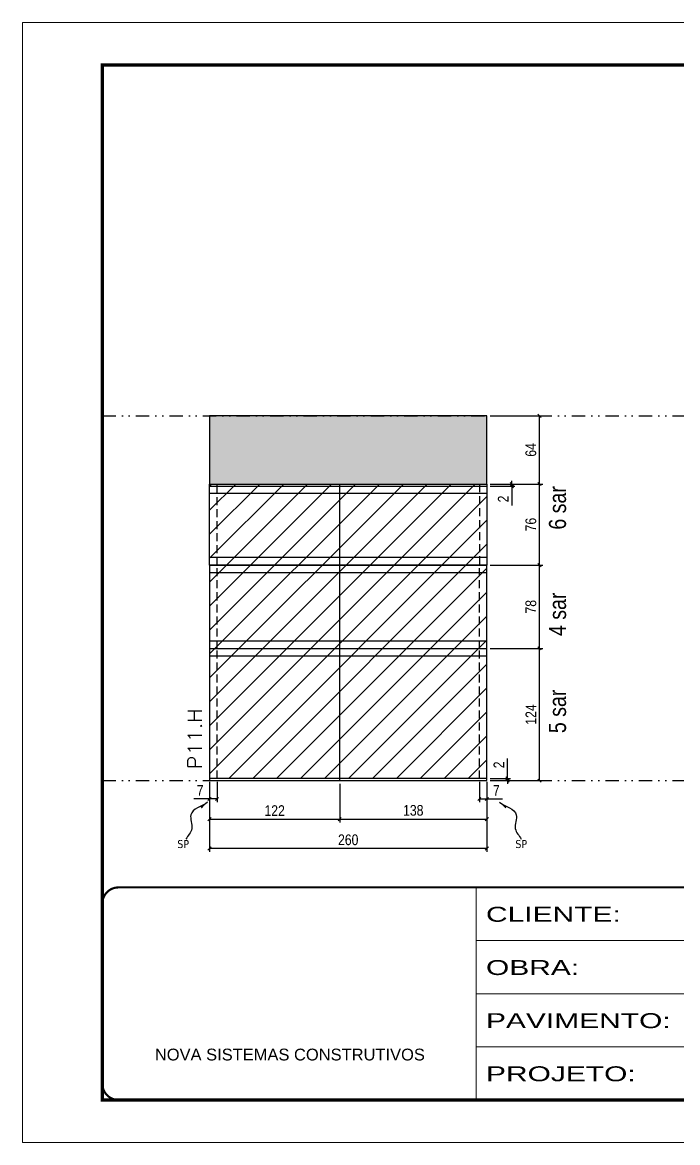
# Model space of a CAD drawing. Extents: x 14400 to 27878, y -21631 to 6985.
# Drawn here: x 14413 to 15028, y -7848 to -6798 of the extents above; entities that cross this region are included whole.
import ezdxf

# ---------------------------------------------------------------- set-up
doc = ezdxf.new("R2010")
doc.units = 0
for name, pattern in [('CONTINUO', [0]), ('DASHED', [0.75, 0.5, -0.25]), ('DIVIDE2', [0.625, 0.25, -0.125, 0, -0.125, 0, -0.125]), ('HIDDEN', [0.375, 0.25, -0.125])]:
    doc.linetypes.add(name, pattern=pattern)
for name, color, linetype in [('COTA', 241, 'Continuous'), ('NOMENCLATURA', 7, 'Continuous'), ('Nível', 160, 'Continuous'), ('Painéis', 200, 'Continuous'), ('SARR_2.2x7', 40, 'Continuous'), ('Sarrafo de Pressão', 42, 'HIDDEN'), ('texto', 7, 'Continuous')]:
    doc.layers.add(name, color=color, linetype=linetype)
for name, color, linetype, lineweight in [('Folhas', 255, 'Continuous', 9), ('Hachura', 251, 'Continuous', 9), ('SARRAFO DE PRESSAO', 251, 'DASHED', 9), ('Texto Seção', 7, 'Continuous', 15)]:
    doc.layers.add(name, color=color, linetype=linetype, lineweight=lineweight)
doc.styles.add('ARIAL', font='arial.ttf')
doc.styles.add('ARIAL_NARROW', font='ARIALN.TTF', dxfattribs={"height": 0.2})
doc.styles.add('COTA TECNICA', font='techl___.ttf', dxfattribs={"height": 10})
doc.styles.add('COTA TECNICA-50', font='techl___.ttf', dxfattribs={"height": 10})
doc.styles.add('REGUA-120', font='ROMANS.shx', dxfattribs={"height": 15})
doc.styles.get("Standard").update_dxf_attribs({"font": 'arial.ttf'})
doc.styles.add('Tecnologia', font='')
doc.styles.get('Tecnologia').set_extended_font_data('Forgotten Futurist')
doc.dimstyles.new('COTA PAINEL-50', dxfattribs={"dimtxt": 10, "dimasz": 3, "dimexe": 3, "dimexo": 3, "dimgap": 3, "dimtad": 1, "dimdec": 1, "dimzin": 12, "dimdsep": 46, "dimtxsty": 'COTA TECNICA-50', "dimblk1": 'OBLIQUE', "dimblk2": 'OBLIQUE', "dimsah": 1, "dimcen": 0.9, "dimclrd": 4, "dimclre": 4, "dimclrt": 240, "dimadec": 1, "dimazin": 3, "dimtfac": 1, "dimtdec": 1, "dimtmove": 0, "dimatfit": 3, "dimfxl": 1, "dimtolj": 1, "dimtzin": 12, "dimarcsym": 0})
doc.dimstyles.new('PAINEL', dxfattribs={"dimtxt": 10, "dimasz": 3, "dimexe": 3, "dimexo": 3, "dimgap": 3, "dimtad": 1, "dimdec": 1, "dimzin": 12, "dimdsep": 46, "dimtxsty": 'COTA TECNICA', "dimblk1": 'OBLIQUE', "dimblk2": 'OBLIQUE', "dimsah": 1, "dimcen": 0.9, "dimclrd": 4, "dimclre": 4, "dimclrt": 240, "dimadec": 1, "dimazin": 3, "dimtfac": 1, "dimtdec": 1, "dimtmove": 0, "dimatfit": 3, "dimfxl": 1, "dimtolj": 1, "dimtzin": 12, "dimarcsym": 0})
doc.dimstyles.get("Standard").update_dxf_attribs({"dimtxt": 0.18, "dimasz": 0.18, "dimexe": 0.18, "dimexo": 0.0625, "dimgap": 0.09, "dimtad": 0, "dimtih": 1, "dimtoh": 1, "dimdec": 4, "dimzin": 0, "dimdsep": 46, "dimtxsty": 'Standard', "dimcen": 0.09, "dimadec": 0, "dimazin": 0, "dimtfac": 1, "dimtdec": 4, "dimtofl": 0, "dimtmove": 0, "dimatfit": 3, "dimfxl": 1, "dimtolj": 1, "dimtzin": 0, "dimarcsym": 0})

# ---------------------------------------------------------------- blocks, each defined once
blk = doc.blocks.new('9999999999')
at = {"color": 30, "linetype": 'CONTINUO'}
for p, q in [((98564.6, 34230.2), (98564.6, 34429.4)), ((98564.6, 34379.6), (99584, 34379.6)), ((98564.6, 34329.8), (99488, 34329.8)), ((98564.6, 34280), (99488, 34280))]:
    blk.add_line(p, q, dxfattribs=at)
at = {"color": 30, "linetype": 'CONTINUO', "const_width": 2}
blk.add_lwpolyline([(99584, 34230.2), (99584, 34414.4, 0.414214), (99569, 34429.4), (98229, 34429.4, 0.414214), (98214, 34414.4), (98214, 34245.2, 0.414214), (98229, 34230.2), (99584, 34230.2)], format="xyb", dxfattribs=at)
at = {"layer": 'Folhas'}
blk.add_lwpolyline([(98139, 34190.2), (99624, 34190.2), (99624, 35240.2), (98139, 35240.2)], close=True, dxfattribs=at)
at = {"layer": 'Folhas', "color": 30, "const_width": 3}
blk.add_lwpolyline([(98214, 34230.2), (99584, 34230.2), (99584, 35200.2), (98214, 35200.2)], close=True, dxfattribs=at)
at = {"color": 7, "linetype": 'Continuous', "ltscale": 5, "style": 'ARIAL'}
blk.add_text('NOVA SISTEMAS CONSTRUTIVOS', height=11.059, dxfattribs=at).set_placement((98263.2, 34267.2))
at = {"layer": 'Folhas', "color": 7, "style": 'Tecnologia', "width": 1.5}
for s, p in [('CLIENTE:', (98573.7, 34397.2)), ('OBRA:', (98573.7, 34347.3)), ('PAVIMENTO:', (98573.7, 34297.5)), ('PROJETO:', (98573.7, 34247.7))]:
    blk.add_text(s, height=14, dxfattribs=at).set_placement(p)
blk = doc.blocks.new('_Oblique')
at = {"color": 0, "linetype": 'ByBlock', "lineweight": -2}
blk.add_line((-0.5, -0.5), (0.5, 0.5), dxfattribs=at)
blk = doc.blocks.new('*D1349')
at = {"layer": 'COTA', "color": 4, "lineweight": -2, "transparency": 16777216}
for p, q in [((14589, -7509.9), (14589, -7575.5)), ((14849, -7509.9), (14849, -7575.5)), ((14849, -7572.5), (14589, -7572.5))]:
    blk.add_line(p, q, dxfattribs=at)
at = {"layer": 'Defpoints', "color": 0, "transparency": 16777216}
for p in [(14589, -7506.9), (14849, -7506.9), (14589, -7572.5)]:
    blk.add_point(p, dxfattribs=at)
at = {"layer": 'COTA', "color": 4, "lineweight": -2, "transparency": 16777216, "xscale": 3, "yscale": 3, "zscale": 3, "rotation": 180}
blk.add_blockref('_Oblique', (14589, -7572.5), dxfattribs=at)
at = {"layer": 'COTA', "color": 4, "lineweight": -2, "transparency": 16777216, "xscale": 3, "yscale": 3, "zscale": 3}
blk.add_blockref('_Oblique', (14849, -7572.5), dxfattribs=at)
at = {"layer": 'COTA', "color": 240, "transparency": 16777216, "insert": (14719, -7564.4), "char_height": 10, "attachment_point": 5, "style": 'COTA TECNICA'}
blk.add_mtext('\\A1;260', dxfattribs=at)
blk = doc.blocks.new('*D1350')
at = {"layer": 'COTA', "color": 4, "lineweight": -2, "transparency": 16777216}
for p, q in [((14842, -7509.9), (14842, -7529.1)), ((14849, -7511.9), (14849, -7529.1)), ((14842, -7526.1), (14849, -7526.1)), ((14849, -7526.1), (14863.7, -7526.1))]:
    blk.add_line(p, q, dxfattribs=at)
at = {"layer": 'Defpoints', "color": 0, "transparency": 16777216}
for p in [(14842, -7506.9), (14849, -7508.9), (14849, -7526.1)]:
    blk.add_point(p, dxfattribs=at)
at = {"layer": 'COTA', "color": 4, "lineweight": -2, "transparency": 16777216, "xscale": 3, "yscale": 3, "zscale": 3, "rotation": 180}
blk.add_blockref('_Oblique', (14842, -7526.1), dxfattribs=at)
at = {"layer": 'COTA', "color": 4, "lineweight": -2, "transparency": 16777216, "xscale": 3, "yscale": 3, "zscale": 3}
blk.add_blockref('_Oblique', (14849, -7526.1), dxfattribs=at)
at = {"layer": 'COTA', "color": 240, "transparency": 16777216, "insert": (14857.9, -7518.1), "char_height": 10, "attachment_point": 5, "style": 'COTA TECNICA-50'}
blk.add_mtext('\\A1;7', dxfattribs=at)
blk = doc.blocks.new('*D1351')
at = {"layer": 'COTA', "color": 4, "lineweight": -2, "transparency": 16777216}
for p, q in [((14589, -7511.9), (14589, -7529.1)), ((14596, -7509.9), (14596, -7529.1)), ((14589, -7526.1), (14574.3, -7526.1)), ((14596, -7526.1), (14589, -7526.1))]:
    blk.add_line(p, q, dxfattribs=at)
at = {"layer": 'Defpoints', "color": 0, "transparency": 16777216}
for p in [(14596, -7506.9), (14589, -7508.9), (14589, -7526.1)]:
    blk.add_point(p, dxfattribs=at)
at = {"layer": 'COTA', "color": 4, "lineweight": -2, "transparency": 16777216, "xscale": 3, "yscale": 3, "zscale": 3, "rotation": 180}
blk.add_blockref('_Oblique', (14589, -7526.1), dxfattribs=at)
at = {"layer": 'COTA', "color": 4, "lineweight": -2, "transparency": 16777216, "xscale": 3, "yscale": 3, "zscale": 3}
blk.add_blockref('_Oblique', (14596, -7526.1), dxfattribs=at)
at = {"layer": 'COTA', "color": 240, "transparency": 16777216, "insert": (14580.1, -7518.1), "char_height": 10, "attachment_point": 5, "style": 'COTA TECNICA-50'}
blk.add_mtext('\\A1;7', dxfattribs=at)
blk = doc.blocks.new('*D1352')
at = {"layer": 'COTA', "color": 4, "lineweight": -2, "transparency": 16777216}
for p, q in [((14868.3, -7506.9), (14868.3, -7488.1)), ((14852, -7506.9), (14871.3, -7506.9)), ((14868.3, -7508.9), (14868.3, -7506.9)), ((14852, -7508.9), (14871.3, -7508.9)), ((14868.3, -7508.9), (14868.3, -7511.9))]:
    blk.add_line(p, q, dxfattribs=at)
at = {"layer": 'Defpoints', "color": 0, "transparency": 16777216}
for p in [(14849, -7506.9), (14849, -7508.9), (14868.3, -7508.9)]:
    blk.add_point(p, dxfattribs=at)
at = {"layer": 'COTA', "color": 4, "lineweight": -2, "transparency": 16777216, "xscale": 3, "yscale": 3, "zscale": 3}
for p, rotation in [((14868.3, -7506.9), 270), ((14868.3, -7508.9), 90)]:
    blk.add_blockref('_Oblique', p, dxfattribs=dict(at, rotation=rotation))
at = {"layer": 'COTA', "color": 240, "transparency": 16777216, "insert": (14860.3, -7494.1), "char_height": 10, "attachment_point": 5, "rotation": 90, "style": 'COTA TECNICA-50'}
blk.add_mtext('\\A1;2', dxfattribs=at)
blk = doc.blocks.new('*D1353')
at = {"layer": 'COTA', "color": 4, "linetype": 'ByBlock', "lineweight": -2, "transparency": 16777216}
for p, q in [((14852, -7384.9), (14901.4, -7384.9)), ((14898.4, -7508.9), (14898.4, -7384.9)), ((14852, -7508.9), (14901.4, -7508.9))]:
    blk.add_line(p, q, dxfattribs=at)
at = {"layer": 'Defpoints', "color": 0, "linetype": 'ByBlock', "transparency": 16777216}
for p in [(14849, -7384.9), (14898.4, -7384.9), (14849, -7508.9)]:
    blk.add_point(p, dxfattribs=at)
at = {"layer": 'COTA', "color": 4, "linetype": 'ByBlock', "lineweight": -2, "transparency": 16777216, "xscale": 3, "yscale": 3, "zscale": 3}
for p, rotation in [((14898.4, -7384.9), 90), ((14898.4, -7508.9), 270)]:
    blk.add_blockref('_Oblique', p, dxfattribs=dict(at, rotation=rotation))
at = {"layer": 'COTA', "color": 240, "linetype": 'ByBlock', "transparency": 16777216, "insert": (14890.3, -7446.9), "char_height": 10, "attachment_point": 5, "rotation": 90, "style": 'COTA TECNICA'}
blk.add_mtext('\\A1;124', dxfattribs=at)
blk = doc.blocks.new('*D1354')
at = {"layer": 'COTA', "color": 4, "linetype": 'ByBlock', "lineweight": -2, "transparency": 16777216}
for p, q in [((14852, -7384.9), (14901.4, -7384.9)), ((14898.4, -7508.9), (14898.4, -7384.9)), ((14852, -7508.9), (14901.4, -7508.9))]:
    blk.add_line(p, q, dxfattribs=at)
at = {"layer": 'Defpoints', "color": 0, "linetype": 'ByBlock', "transparency": 16777216}
for p in [(14849, -7384.9), (14898.4, -7384.9), (14849, -7508.9)]:
    blk.add_point(p, dxfattribs=at)
at = {"layer": 'COTA', "color": 4, "linetype": 'ByBlock', "lineweight": -2, "transparency": 16777216, "xscale": 3, "yscale": 3, "zscale": 3}
for p, rotation in [((14898.4, -7384.9), 90), ((14898.4, -7508.9), 270)]:
    blk.add_blockref('_Oblique', p, dxfattribs=dict(at, rotation=rotation))
at = {"layer": 'COTA', "color": 240, "linetype": 'ByBlock', "transparency": 16777216, "insert": (14890.3, -7446.9), "char_height": 10, "attachment_point": 5, "rotation": 90, "style": 'COTA TECNICA'}
blk.add_mtext('\\A1;124', dxfattribs=at)
blk = doc.blocks.new('*D1355')
at = {"layer": 'COTA', "color": 4, "lineweight": -2, "transparency": 16777216}
for p, q in [((14711, -7511.9), (14711, -7548.1)), ((14849, -7511.9), (14849, -7548.1)), ((14711, -7545.1), (14849, -7545.1))]:
    blk.add_line(p, q, dxfattribs=at)
at = {"layer": 'Defpoints', "color": 0, "transparency": 16777216}
for p in [(14711, -7508.9), (14849, -7508.9), (14849, -7545.1)]:
    blk.add_point(p, dxfattribs=at)
at = {"layer": 'COTA', "color": 4, "lineweight": -2, "transparency": 16777216, "xscale": 3, "yscale": 3, "zscale": 3, "rotation": 180}
blk.add_blockref('_Oblique', (14711, -7545.1), dxfattribs=at)
at = {"layer": 'COTA', "color": 4, "lineweight": -2, "transparency": 16777216, "xscale": 3, "yscale": 3, "zscale": 3}
blk.add_blockref('_Oblique', (14849, -7545.1), dxfattribs=at)
at = {"layer": 'COTA', "color": 240, "transparency": 16777216, "insert": (14780, -7536.8), "char_height": 10, "attachment_point": 5, "style": 'COTA TECNICA'}
blk.add_mtext('\\A1;138', dxfattribs=at)
blk = doc.blocks.new('*D1356')
at = {"layer": 'COTA', "color": 4, "lineweight": -2, "transparency": 16777216}
for p, q in [((14589, -7511.9), (14589, -7548.1)), ((14711, -7511.9), (14711, -7548.1)), ((14589, -7545.1), (14711, -7545.1))]:
    blk.add_line(p, q, dxfattribs=at)
at = {"layer": 'Defpoints', "color": 0, "transparency": 16777216}
for p in [(14589, -7508.9), (14711, -7508.9), (14711, -7545.1)]:
    blk.add_point(p, dxfattribs=at)
at = {"layer": 'COTA', "color": 4, "lineweight": -2, "transparency": 16777216, "xscale": 3, "yscale": 3, "zscale": 3, "rotation": 180}
blk.add_blockref('_Oblique', (14589, -7545.1), dxfattribs=at)
at = {"layer": 'COTA', "color": 4, "lineweight": -2, "transparency": 16777216, "xscale": 3, "yscale": 3, "zscale": 3}
blk.add_blockref('_Oblique', (14711, -7545.1), dxfattribs=at)
at = {"layer": 'COTA', "color": 240, "transparency": 16777216, "insert": (14650, -7537), "char_height": 10, "attachment_point": 5, "style": 'COTA TECNICA'}
blk.add_mtext('\\A1;122', dxfattribs=at)
blk = doc.blocks.new('*D1368')
at = {"layer": 'COTA', "color": 4, "lineweight": -2, "transparency": 16777216}
for p, q in [((14852, -7306.9), (14901.4, -7306.9)), ((14898.4, -7384.9), (14898.4, -7306.9)), ((14852, -7384.9), (14901.4, -7384.9))]:
    blk.add_line(p, q, dxfattribs=at)
at = {"layer": 'Defpoints', "color": 0, "transparency": 16777216}
for p in [(14849, -7306.9), (14898.4, -7306.9), (14849, -7384.9)]:
    blk.add_point(p, dxfattribs=at)
at = {"layer": 'COTA', "color": 4, "lineweight": -2, "transparency": 16777216, "xscale": 3, "yscale": 3, "zscale": 3}
for p, rotation in [((14898.4, -7306.9), 90), ((14898.4, -7384.9), 270)]:
    blk.add_blockref('_Oblique', p, dxfattribs=dict(at, rotation=rotation))
at = {"layer": 'COTA', "color": 240, "transparency": 16777216, "insert": (14890.3, -7345.9), "char_height": 10, "attachment_point": 5, "rotation": 90, "style": 'COTA TECNICA'}
blk.add_mtext('\\A1;78', dxfattribs=at)
blk = doc.blocks.new('*D1369')
at = {"layer": 'COTA', "color": 4, "lineweight": -2, "transparency": 16777216}
for p, q in [((14852, -7166.9), (14901.4, -7166.9)), ((14898.4, -7230.9), (14898.4, -7166.9)), ((14852, -7230.9), (14901.4, -7230.9))]:
    blk.add_line(p, q, dxfattribs=at)
at = {"layer": 'Defpoints', "color": 0, "transparency": 16777216}
for p in [(14849, -7166.9), (14898.4, -7166.9), (14849, -7230.9)]:
    blk.add_point(p, dxfattribs=at)
at = {"layer": 'COTA', "color": 4, "lineweight": -2, "transparency": 16777216, "xscale": 3, "yscale": 3, "zscale": 3}
for p, rotation in [((14898.4, -7166.9), 90), ((14898.4, -7230.9), 270)]:
    blk.add_blockref('_Oblique', p, dxfattribs=dict(at, rotation=rotation))
at = {"layer": 'COTA', "color": 240, "transparency": 16777216, "insert": (14890.3, -7198.9), "char_height": 10, "attachment_point": 5, "rotation": 90, "style": 'COTA TECNICA'}
blk.add_mtext('\\A1;64', dxfattribs=at)
blk = doc.blocks.new('*D1374')
at = {"layer": 'COTA', "color": 4, "lineweight": -2, "transparency": 16777216}
for p, q in [((14852, -7230.9), (14901.4, -7230.9)), ((14898.4, -7306.9), (14898.4, -7230.9)), ((14852, -7306.9), (14901.4, -7306.9))]:
    blk.add_line(p, q, dxfattribs=at)
at = {"layer": 'Defpoints', "color": 0, "transparency": 16777216}
for p in [(14849, -7230.9), (14898.4, -7230.9), (14849, -7306.9)]:
    blk.add_point(p, dxfattribs=at)
at = {"layer": 'COTA', "color": 4, "lineweight": -2, "transparency": 16777216, "xscale": 3, "yscale": 3, "zscale": 3}
for p, rotation in [((14898.4, -7230.9), 90), ((14898.4, -7306.9), 270)]:
    blk.add_blockref('_Oblique', p, dxfattribs=dict(at, rotation=rotation))
at = {"layer": 'COTA', "color": 240, "transparency": 16777216, "insert": (14890.3, -7268.9), "char_height": 10, "attachment_point": 5, "rotation": 90, "style": 'COTA TECNICA'}
blk.add_mtext('\\A1;76', dxfattribs=at)
blk = doc.blocks.new('*D2324')
at = {"layer": 'COTA', "color": 4, "lineweight": -2, "transparency": 16777216}
for p, q in [((14852, -7230.9), (14875.4, -7230.9)), ((14852, -7232.9), (14875.4, -7232.9)), ((14872.4, -7230.9), (14872.4, -7227.9)), ((14872.4, -7230.9), (14872.4, -7232.9)), ((14872.4, -7232.9), (14872.4, -7251))]:
    blk.add_line(p, q, dxfattribs=at)
at = {"layer": 'Defpoints', "color": 0, "transparency": 16777216}
for p in [(14849, -7230.9), (14849, -7232.9), (14872.4, -7232.9)]:
    blk.add_point(p, dxfattribs=at)
at = {"layer": 'COTA', "color": 4, "lineweight": -2, "transparency": 16777216, "xscale": 3, "yscale": 3, "zscale": 3}
for p, rotation in [((14872.4, -7230.9), 270), ((14872.4, -7232.9), 90)]:
    blk.add_blockref('_Oblique', p, dxfattribs=dict(at, rotation=rotation))
at = {"layer": 'COTA', "color": 240, "transparency": 16777216, "insert": (14864.4, -7244.9), "char_height": 10, "attachment_point": 5, "rotation": 90, "style": 'COTA TECNICA'}
blk.add_mtext('\\A1;2', dxfattribs=at)
blk = doc.blocks.new('*D2325')
at = {"layer": 'COTA', "color": 4, "lineweight": -2, "transparency": 16777216}
for p, q in [((14852, -7230.9), (14875.4, -7230.9)), ((14852, -7232.9), (14875.4, -7232.9)), ((14872.4, -7230.9), (14872.4, -7227.9)), ((14872.4, -7230.9), (14872.4, -7232.9)), ((14872.4, -7232.9), (14872.4, -7251))]:
    blk.add_line(p, q, dxfattribs=at)
at = {"layer": 'Defpoints', "color": 0, "transparency": 16777216}
for p in [(14849, -7230.9), (14849, -7232.9), (14872.4, -7232.9)]:
    blk.add_point(p, dxfattribs=at)
at = {"layer": 'COTA', "color": 4, "lineweight": -2, "transparency": 16777216, "xscale": 3, "yscale": 3, "zscale": 3}
for p, rotation in [((14872.4, -7230.9), 270), ((14872.4, -7232.9), 90)]:
    blk.add_blockref('_Oblique', p, dxfattribs=dict(at, rotation=rotation))
at = {"layer": 'COTA', "color": 240, "transparency": 16777216, "insert": (14864.4, -7244.9), "char_height": 10, "attachment_point": 5, "rotation": 90, "style": 'COTA TECNICA'}
blk.add_mtext('\\A1;2', dxfattribs=at)

msp = doc.modelspace()

# ---------------------------------------------------------------- hatches: boundary and pattern name
at = {"layer": 'COTA'}
h = msp.add_hatch(dxfattribs=at)
h.set_pattern_fill('AR-CONC', color=256, scale=0.03)
h.set_pattern_definition([(50, (0, 2), (5.4655401, -0.4781726), [0.5715, -6.2865]), (355, (0, 2), (-1.0573026, 5.7317054), [0.4572, -5.0292175]), (100.451445, (0.4555, 1.96), (4.4082374, 5.2535326), [0.4857003, -5.3427073]), (46.1842, (0, 3.524), (8.1323712, -1.2612698), [0.85725, -9.42975]), (96.63556, (0.678, 3.419), (7.122124, 7.4227837), [0.7285507, -8.0140682]), (351.18415, (0, 3.524), (7.122124, 7.4227837), [0.685799, -7.543792]), (21, (0.762, 3.143), (4.5484317, -3.067956), [0.5715, -6.2865]), (326, (0.762, 3.143), (1.8540609, 5.525639), [0.4572, -5.0292]), (71.451445, (1.141, 2.8873), (6.4024926, 2.457683), [0.4857003, -5.3426981]), (37.5, (0, 2), (0.0926581, 2.53665117), [0, -4.96824, 0, -5.1054, 0, -5.04825]), (7.5, (0, 2), (2.00458988, 3.00541724), [0, -2.91084, 0, -4.85394, 0, -1.92405]), (327.5, (-1.6993, 2), (4.06771786, -0.17186232), [0, -1.905, 0, -5.9436, 0, -7.8867]), (317.5, (-2.4613, 2), (4.44387544, 0.7627947), [0, -2.4765, 0, -3.94716, 0, -5.6007])])
h.paths.add_polyline_path([(14849.01, -7230.89), (14849.01, -7166.89), (14589.01, -7166.89), (14589.01, -7230.89)])
at = {"layer": 'Hachura'}
h = msp.add_hatch(dxfattribs=at)
h.set_pattern_fill('ANSI31', color=256, scale=5)
h.paths.add_polyline_path([(14711.01, -7230.89), (14589.01, -7230.89), (14589.01, -7306.89), (14711.01, -7306.89)])
h.paths.add_polyline_path([(14849.01, -7306.89), (14849.01, -7230.89), (14711.01, -7230.89), (14711.01, -7306.89)])
h.paths.add_polyline_path([(14849.01, -7384.89), (14849.01, -7306.89), (14711.01, -7306.89), (14711.01, -7384.89)])
h.paths.add_polyline_path([(14589.01, -7306.89), (14589.01, -7384.89), (14711.01, -7384.89), (14711.01, -7306.89)])
h.paths.add_polyline_path([(14589.01, -7384.89), (14589.01, -7506.89), (14711.01, -7506.89), (14711.01, -7384.89)])
h.paths.add_polyline_path([(14849.01, -7506.89), (14849.01, -7384.89), (14711.01, -7384.89), (14711.01, -7506.89)])
h.paths.add_polyline_path([(15066.66, -7384.89), (15066.66, -7506.89), (15292.66, -7506.89), (15292.66, -7384.89)])
h.paths.add_polyline_path([(15066.66, -7276.89), (15066.66, -7384.89), (15292.66, -7384.89), (15292.66, -7276.89)])
h.paths.add_polyline_path([(15100.66, -7166.89), (15100.66, -7230.89), (15066.66, -7230.89), (15066.66, -7240.89), (15292.66, -7240.89), (15292.66, -7166.89)])
h.paths.add_polyline_path([(15705.81, -7240.89), (15705.81, -7230.89), (15671.81, -7230.89), (15671.81, -7166.89), (15479.81, -7166.89), (15479.81, -7240.89)])
h.paths.add_polyline_path([(15705.81, -7384.89), (15705.81, -7276.89), (15479.81, -7276.89), (15479.81, -7384.89)])
h.paths.add_polyline_path([(15479.81, -7384.89), (15479.81, -7506.89), (15705.81, -7506.89), (15705.81, -7384.89)])

# ---------------------------------------------------------------- linework, layer by layer
at = {"layer": 'COTA'}
for p, q in [((14849.01, -7166.89), (14589.01, -7166.89)), ((14589.01, -7166.89), (14589.01, -7230.89)), ((14849.01, -7230.89), (14849.01, -7166.89))]:
    msp.add_line(p, q, dxfattribs=at)
at = {"layer": 'Nível', "color": 4, "linetype": 'DIVIDE2', "ltscale": 50}
for p, q in [((14488.47, -7166.89), (15858.47, -7166.89)), ((14488.47, -7508.89), (15858.47, -7508.89))]:
    msp.add_line(p, q, dxfattribs=at)
at = {"layer": 'Painéis'}
for p, q in [((14589.01, -7230.89), (14849.01, -7230.89)), ((14589.01, -7306.89), (14589.01, -7230.89)), ((14589.01, -7232.89), (14849.01, -7232.89)), ((14711.01, -7508.89), (14711.01, -7230.89)), ((14849.01, -7230.89), (14849.01, -7306.89)), ((14589.01, -7306.89), (14589.01, -7506.89)), ((14589.01, -7306.89), (14849.01, -7306.89)), ((14849.01, -7306.89), (14589.01, -7306.89)), ((14849.01, -7506.89), (14849.01, -7306.89)), ((14589.01, -7384.89), (14849.01, -7384.89))]:
    msp.add_line(p, q, dxfattribs=at)
msp.add_lwpolyline([(14849.01, -7506.89), (14589.01, -7506.89), (14589.01, -7508.89), (14849.01, -7508.89)], close=True, dxfattribs=at)
at = {"layer": 'SARR_2.2x7'}
for p, q in [((14849.01, -7239.89), (14589.01, -7239.89)), ((14849.01, -7299.89), (14589.01, -7299.89)), ((14589.01, -7313.89), (14849.01, -7313.89)), ((14589.01, -7377.89), (14849.01, -7377.89)), ((14589.01, -7391.89), (14849.01, -7391.89))]:
    msp.add_line(p, q, dxfattribs=at)
at = {"layer": 'Sarrafo de Pressão', "ltscale": 30}
for p, q in [((14596.01, -7306.89), (14596.01, -7230.89)), ((14842.01, -7230.89), (14842.01, -7306.89)), ((14596.01, -7384.89), (14596.01, -7306.89)), ((14842.01, -7384.89), (14842.01, -7306.89)), ((14596.01, -7506.89), (14596.01, -7384.89)), ((14842.01, -7506.89), (14842.01, -7384.89))]:
    msp.add_line(p, q, dxfattribs=at)

# ---------------------------------------------------------------- block references
at = {"layer": 'SARRAFO DE PRESSAO', "color": 6, "linetype": 'ByBlock'}
msp.add_blockref('9999999999', (-83725.51, -42038.38), dxfattribs=at)

# ---------------------------------------------------------------- texts
at = {"layer": 'NOMENCLATURA', "style": 'ARIAL_NARROW'}
for s, p in [('6 sar', (14923.25, -7273.6)), ('4 sar', (14923.25, -7373.39)), ('5 sar', (14923.25, -7464.37))]:
    msp.add_text(s, height=16, rotation=90, dxfattribs=at).set_placement(p)
at = {"layer": 'texto', "color": 0, "char_height": 7.5, "attachment_point": 5}
for insert in [(14564.23, -7568.38), (14881.26, -7568.38)]:
    msp.add_mtext('{\\fTahoma|b0|i0|c0|p34;\\C4;SP}', dxfattribs=dict(at, insert=insert))
at = {"layer": 'Texto Seção', "style": 'REGUA-120', "width": 1.1}
msp.add_text('P11.H', height=13, rotation=90, dxfattribs=at).set_placement((14581.76, -7498.13))

# ---------------------------------------------------------------- dimensions: what is measured, and where the dimension line sits
at = {"layer": 'COTA'}
for base, p1, p2, angle, dimstyle, picture, middle in [((14898.38, -7166.89), (14849.01, -7230.89), (14849.01, -7166.89), 90, 'PAINEL', '*D1369', (14890.28, -7198.89)), ((14872.36, -7232.89), (14849.01, -7230.89), (14849.01, -7232.89), 90, 'PAINEL', '*D2324', (14864.36, -7244.95)), ((14872.36, -7232.89), (14849.01, -7230.89), (14849.01, -7232.89), 90, 'PAINEL', '*D2325', (14864.36, -7244.95)), ((14898.38, -7230.89), (14849.01, -7306.89), (14849.01, -7230.89), 90, 'PAINEL', '*D1374', (14890.28, -7268.89)), ((14898.38, -7306.89), (14849.01, -7384.89), (14849.01, -7306.89), 90, 'PAINEL', '*D1368', (14890.28, -7345.89)), ((14589.01, -7526.13), (14596.01, -7506.89), (14589.01, -7508.89), 180, 'COTA PAINEL-50', '*D1351', (14580.15, -7518.06))]:
    dim = msp.add_linear_dim(base=base, p1=p1, p2=p2, angle=angle, dimstyle=dimstyle, dxfattribs=at)
    dim.commit()
    dim.dimension.update_dxf_attribs({"geometry": picture, "text_midpoint": middle})
at = {"layer": 'COTA', "linetype": 'ByBlock'}
for picture in ['*D1353', '*D1354']:
    dim = msp.add_aligned_dim(p1=(14849.01, -7508.89), p2=(14849.01, -7384.89), distance=-49.37, dimstyle='PAINEL', dxfattribs=at)
    dim.commit()
    dim.dimension.update_dxf_attribs({"geometry": picture, "text_midpoint": (14890.3, -7446.89)})
at = {"layer": 'COTA'}
dim = msp.add_linear_dim(base=(14868.27, -7508.89), p1=(14849.01, -7506.89), p2=(14849.01, -7508.89), angle=90, dimstyle='COTA PAINEL-50', dxfattribs=at)
dim.commit()
dim.dimension.update_dxf_attribs({"geometry": '*D1352', "text_midpoint": (14868.27, -7494.14), "dimtype": 160})
dim = msp.add_linear_dim(base=(14589.01, -7572.51), p1=(14849.01, -7506.89), p2=(14589.01, -7506.89), angle=180, dimstyle='PAINEL', override={"dimarcsym": 2}, dxfattribs=at)
dim.commit()
dim.dimension.update_dxf_attribs({"geometry": '*D1349', "text_midpoint": (14719.01, -7564.41)})
for base, p1, p2, dimstyle, picture, middle in [((14849.01, -7526.13), (14842.01, -7506.89), (14849.01, -7508.89), 'COTA PAINEL-50', '*D1350', (14857.88, -7518.06)), ((14711.01, -7545.07), (14589.01, -7508.89), (14711.01, -7508.89), 'PAINEL', '*D1356', (14650.01, -7537.01))]:
    dim = msp.add_linear_dim(base=base, p1=p1, p2=p2, dimstyle=dimstyle, dxfattribs=at)
    dim.commit()
    dim.dimension.update_dxf_attribs({"geometry": picture, "text_midpoint": middle})
dim = msp.add_linear_dim(base=(14849.01, -7545.07), p1=(14711.01, -7508.89), p2=(14849.01, -7508.89), dimstyle='PAINEL', override={"dimtmove": 1}, dxfattribs=at)
dim.commit()
dim.dimension.update_dxf_attribs({"geometry": '*D1355', "text_midpoint": (14780.01, -7536.83)})

# ---------------------------------------------------------------- leaders
at = {"layer": 'COTA', "path_type": 1}
for points in [[(14587.18, -7529.07), (14571.4, -7540.91), (14572.32, -7553.91), (14566.77, -7563.69)], [(14860.84, -7529.07), (14876.62, -7540.91), (14875.7, -7553.91), (14881.25, -7563.69)]]:
    msp.add_leader(points, dimstyle='Standard', override={"dimasz": 8}, dxfattribs=at)

doc.saveas('drawing.dxf')
